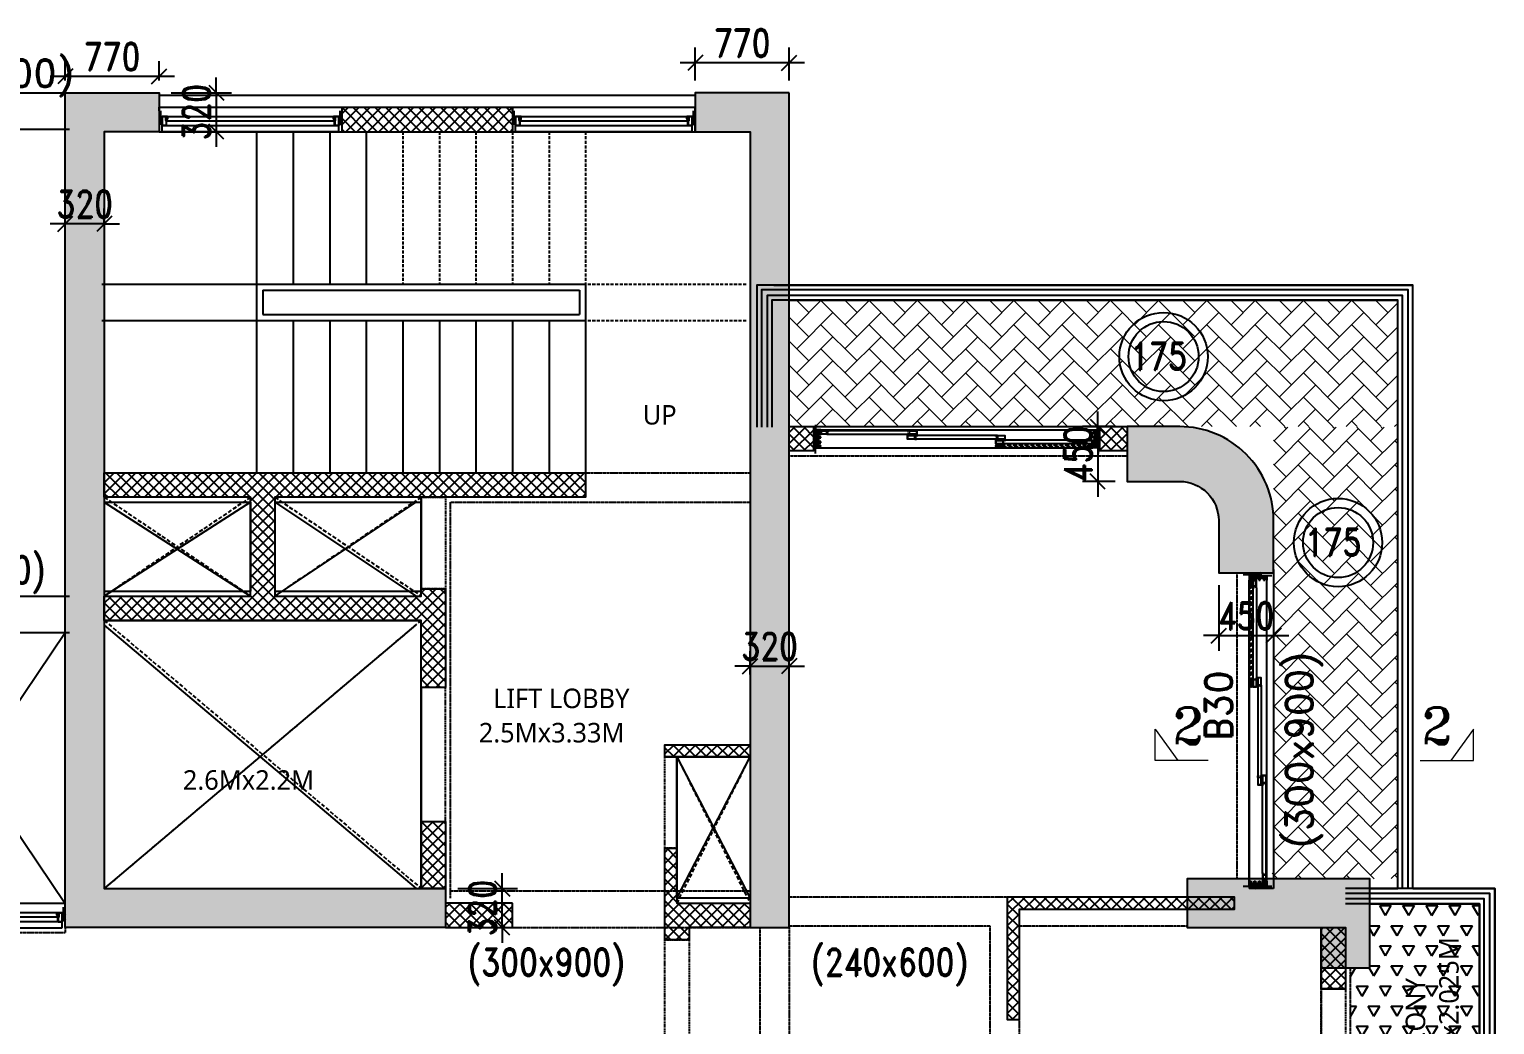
# Model space of a CAD drawing. Header units: millimetres. Extents: x 2061841 to 105821645, y -77612 to 48520811.
# Drawn here: x 105538296 to 105550321, y 48432969 to 48441136 of the extents above; entities that cross this region are included whole.
import ezdxf

# ---------------------------------------------------------------- set-up
doc = ezdxf.new("R2010")
doc.units = ezdxf.units.MM
doc.header["$LTSCALE"] = 10
doc.header["$MEASUREMENT"] = 0
for name, pattern in [('$0$HIDDEN', [0.375, 0.25, -0.125]), ('HIDDEN', [0.375, 0.25, -0.125]), ('HIDDEN2', [4.7625, 3.175, -1.5875])]:
    doc.linetypes.add(name, pattern=pattern)
for name, color, linetype in [('A-ANNO-LABL', 140, 'Continuous'), ('A-ELEV-HIDN', 54, 'HIDDEN2'), ('A-FLOR-HRAL', 200, 'Continuous'), ('A-FLOR-STRS', 211, 'Continuous'), ('A-GLAZ-FRAM', 74, 'Continuous'), ('A-WALL', 3, 'Continuous'), ('A-WALL-CILL', 140, 'Continuous'), ('A-WALL-FNSH', 8, 'Continuous'), ('A-WALL-PATT', 54, 'Continuous'), ('AS-COLS', 2, 'Continuous'), ('S-BEAM', 4, 'Continuous'), ('S-BEAMNO.', 4, 'Continuous'), ('S-CUTOUT', 6, 'Continuous'), ('S-OPENING', 6, 'Continuous'), ('S-slab thk.', 2, 'Continuous'), ('S-Sunk', 8, 'Continuous')]:
    doc.layers.add(name, color=color, linetype=linetype)
for name, color, linetype, lineweight in [('S-Hatch Balcony', 8, 'Continuous', 5), ('S-STRCOL HATCH', 33, 'Continuous', 9), ('SEC-LINE', 1, 'Continuous', 15)]:
    doc.layers.add(name, color=color, linetype=linetype, lineweight=lineweight)
doc.styles.add('200', font='romand.shx', dxfattribs={"width": 0.8, "height": 225})
doc.styles.add('Lucida SU', font='l_10646.ttf')
doc.styles.add('RD', font='romand.shx', dxfattribs={"width": 0.9, "height": 225})
doc.styles.add('RT', font='romant.shx', dxfattribs={"height": 250})
doc.dimstyles.new('GR1', dxfattribs={"dimtxt": 225, "dimasz": 125, "dimexe": 125, "dimexo": 100, "dimgap": 50, "dimtad": 1, "dimdec": 0, "dimzin": 3, "dimdsep": 46, "dimtxsty": '200', "dimblk1": 'OBLIQUE', "dimblk2": 'OBLIQUE', "dimsah": 1, "dimcen": 0.0625, "dimdle": 125, "dimclrd": 3, "dimclre": 3, "dimclrt": 2, "dimadec": 0, "dimazin": 0, "dimtfac": 1, "dimtdec": 0, "dimtix": 1, "dimtmove": 0, "dimatfit": 3, "dimfxl": 1, "dimtolj": 1, "dimtzin": 0, "dimarcsym": 0})
pattern_1 = [(135, (101702366.684, 48122568.903), (-44.9012806, -44.9012806), []), (225, (101702366.684, 48122568.903), (44.9012806, -44.9012806), [])]

# ---------------------------------------------------------------- blocks, each defined once
blk = doc.blocks.new('Alframe Door 3T+W')
for p, q in [((35, 146), (0, 146)), ((0, 146), (0, 0)), ((1, 2), (1, 144)), ((1, 144), (16, 144)), ((16, 144), (16, 2)), ((18, 129), (18, 144)), ((18, 144), (35, 144)), ((34, 129), (18, 129)), ((35, 144), (35, 146)), ((0, 0), (35, 0)), ((16, 2), (1, 2)), ((18, 90), (18, 119)), ((18, 119), (34, 119)), ((34, 90), (18, 90)), ((18, 51), (18, 80)), ((18, 80), (34, 80)), ((34, 51), (18, 51)), ((18, 17), (18, 41)), ((18, 41), (34, 41)), ((35, 17), (18, 17)), ((18, 2), (18, 11)), ((18, 11), (35, 11)), ((35, 2), (18, 2)), ((35, 0), (35, 2))]:
    blk.add_line(p, q)
for centre, start, end in [((23, 124), 336, 24), ((23, 85), 336, 24), ((23, 46), 336, 24), ((23, 14), 346.3245, 13.6755)]:
    blk.add_arc(centre, 12.3, start, end)
blk = doc.blocks.new('Alframe Win shutter wmesh')
for points in [[(7, -46), (7, 0), (4, 0), (4, -1), (6, -1), (6, -13), (-6, -13), (-6, -1), (-4, -1), (-4, 0), (-8, 0), (-8, -50), (-1, -50), (-1, -48), (-2, -48), (-2, -49), (-6, -49), (-6, -46)], [(6, -14), (-6, -14), (-6, -45), (6, -45)]]:
    blk.add_lwpolyline(points, close=True)
blk = doc.blocks.new('Al frame Door shutter 1')
blk.add_lwpolyline([(8, -60), (15, -60), (15, 15), (8, 15), (8, 13), (13, 13), (13, 0), (-14, 0), (-14, 13), (-8, 13), (-8, 15), (-15, 15), (-15, -60), (-8, -60), (-8, -58), (-14, -58), (-14, -45), (13, -45), (13, -58), (8, -58), (8, -60)])
blk.add_lwpolyline([(-14, -44), (13, -44), (13, -2), (-14, -2)], close=True)
blk = doc.blocks.new('Al frame Door shutter 2')
for p, q in [((-8, 75), (-15, 75)), ((-14, 60), (-14, 73)), ((-14, 73), (-8, 73)), ((14, 60), (-14, 60)), ((14, 58), (-14, 58)), ((-14, 58), (-14, 2)), ((-14, 2), (14, 2)), ((-8, 73), (-8, 75)), ((15, 75), (8, 75)), ((8, 75), (8, 73)), ((8, 73), (14, 73)), ((14, 73), (14, 60)), ((14, 2), (14, 58)), ((15, 34), (15, 75)), ((15, 34), (19, 34)), ((19, 33), (15, 33)), ((21, 37), (19, 34)), ((22, 36), (19, 33)), ((22, 36), (21, 37))]:
    blk.add_line(p, q)
blk.add_lwpolyline([(-15, 75), (-15, 0), (15, 0), (15, 33)])
blk = doc.blocks.new('*U681')
for p, q in [((50, 179), (2300, 179)), ((124, 173), (772, 173)), ((124, 143), (772, 143)), ((1496, 133), (847, 133)), ((50, 33), (2291, 33)), ((1496, 103), (847, 103)), ((2226, 94), (1571, 94)), ((2226, 64), (1571, 64))]:
    blk.add_line(p, q)
at = {"linetype": 'HIDDEN2'}
for p, q in [((1542, 55), (2255, 55)), ((2251, 40), (1546, 40))]:
    blk.add_line(p, q, dxfattribs=at)
at = {"color": 251}
for points in [[(25, 81), (0, 81), (25, 131), (0, 131), (25, 81), (25, 131)], [(2325, 81), (2350, 81), (2325, 131), (2350, 131), (2325, 81), (2325, 131)]]:
    blk.add_lwpolyline(points, dxfattribs=at)
at = {"layer": 'A-WALL-FNSH'}
for p, q in [((20, 131), (20, 220)), ((2330, 131), (2330, 220)), ((15, 81), (15, -15)), ((2335, 81), (2335, -15))]:
    blk.add_line(p, q, dxfattribs=at)
blk.add_blockref('Alframe Door 3T+W', (25, 33))
at = {"xscale": -1}
for name, p, rotation in [('Al frame Door shutter 1', (64, 158), 90), ('Al frame Door shutter 2', (847, 158), 90), ('Al frame Door shutter 2', (772, 118), 270), ('Al frame Door shutter 2', (1571, 118), 90), ('Al frame Door shutter 2', (1496, 79), 270), ('Al frame Door shutter 1', (2286, 79), 270), ('Alframe Win shutter wmesh', (2301, 47), 270)]:
    blk.add_blockref(name, p, dxfattribs=dict(at, rotation=rotation))
blk.add_blockref('Alframe Door 3T+W', (2325, 33), dxfattribs=at)
at = {"rotation": 90.00000000000001}
blk.add_blockref('Alframe Win shutter wmesh', (1496, 47), dxfattribs=at)
blk = doc.blocks.new('Win clip')
for points in [[(14, 1), (14, 9), (18, 9), (18, 8), (19, 8), (19, 9), (20, 9), (20, 10), (0, 10), (0, 0), (3, 0), (3, -1), (2, -1), (2, -2), (5, -2), (5, 0), (17, 0), (17, -1), (15, -1), (15, -2), (18, -2), (18, 1)], [(1, 9), (13, 9), (13, 1), (1, 1)]]:
    blk.add_lwpolyline(points, close=True)
at = {"layer": 'Defpoints'}
blk.add_line((28, 3), (22, 3), dxfattribs=at)
blk = doc.blocks.new('*U686')
at = {"color": 251}
for p, q in [((0, 88), (25, 88)), ((25, 88), (0, 38)), ((0, 88), (25, 38)), ((25, 38), (0, 38)), ((1500, 88), (1475, 88)), ((1475, 88), (1500, 38)), ((1500, 88), (1475, 38)), ((1475, 38), (1500, 38))]:
    blk.add_line(p, q, dxfattribs=at)
for p, q in [((60, 25), (1440, 25)), ((70, 100), (1440, 100)), ((70, 65), (1440, 65))]:
    blk.add_line(p, q)
for points in [[(62, 70), (62, 67), (55, 67), (55, 85), (59, 85), (59, 84), (60, 84), (60, 88), (59, 88), (59, 87), (55, 87), (55, 99), (59, 99), (59, 97), (60, 97), (60, 100), (25, 100), (25, 25), (60, 25), (60, 65), (70, 65), (70, 70)], [(69, 69), (68, 69), (68, 70), (70, 70), (68, 70), (68, 69), (69, 69), (69, 67), (63, 67), (63, 69)], [(1437, 70), (1437, 67), (1445, 67), (1445, 85), (1441, 85), (1441, 84), (1440, 84), (1440, 88), (1441, 88), (1441, 87), (1445, 87), (1445, 99), (1441, 99), (1441, 97), (1440, 97), (1440, 100), (1475, 100), (1475, 25), (1440, 25), (1440, 65), (1430, 65), (1430, 70)], [(1431, 69), (1432, 69), (1432, 70), (1430, 70), (1432, 70), (1432, 69), (1431, 69), (1431, 67), (1436, 67), (1436, 69)]]:
    blk.add_lwpolyline(points)
for points in [[(59, 26), (26, 26), (26, 99), (54, 99), (54, 65), (59, 65)], [(65, 80), (65, 79), (63, 79), (65, 79), (65, 80), (62, 80)], [(1435, 80), (1435, 79), (1436, 79), (1435, 79), (1435, 80), (1437, 80)], [(1441, 26), (1474, 26), (1474, 99), (1446, 99), (1446, 65), (1441, 65)]]:
    blk.add_lwpolyline(points, close=True)
at = {"layer": 'A-WALL-CILL'}
blk.add_line((1475, -25), (25, -25), dxfattribs=at)
blk.add_lwpolyline([(0, 145), (0, 175), (1500, 175), (1500, 145)], dxfattribs=at)
at = {"layer": 'A-WALL-FNSH'}
for p, q in [((15, 88), (15, 145)), ((1485, 88), (1485, 145)), ((25, -25), (25, 35)), ((1475, -25), (1475, 35))]:
    blk.add_line(p, q, dxfattribs=at)
at = {"rotation": 270}
blk.add_blockref('Win clip', (60, 100), dxfattribs=at)
at = {"xscale": -1, "rotation": 90}
blk.add_blockref('Win clip', (1440, 100), dxfattribs=at)
blk = doc.blocks.new('*U687')
at = {"color": 251}
for p, q in [((0, 88), (25, 88)), ((25, 88), (0, 38)), ((0, 88), (25, 38)), ((25, 38), (0, 38)), ((1500, 88), (1475, 88)), ((1475, 88), (1500, 38)), ((1500, 88), (1475, 38)), ((1475, 38), (1500, 38))]:
    blk.add_line(p, q, dxfattribs=at)
for p, q in [((60, 25), (1440, 25)), ((70, 100), (1440, 100)), ((70, 65), (1440, 65))]:
    blk.add_line(p, q)
for points in [[(62, 70), (62, 67), (55, 67), (55, 85), (59, 85), (59, 84), (60, 84), (60, 88), (59, 88), (59, 87), (55, 87), (55, 99), (59, 99), (59, 97), (60, 97), (60, 100), (25, 100), (25, 25), (60, 25), (60, 65), (70, 65), (70, 70)], [(69, 69), (68, 69), (68, 70), (70, 70), (68, 70), (68, 69), (69, 69), (69, 67), (63, 67), (63, 69)], [(1437, 70), (1437, 67), (1445, 67), (1445, 85), (1441, 85), (1441, 84), (1440, 84), (1440, 88), (1441, 88), (1441, 87), (1445, 87), (1445, 99), (1441, 99), (1441, 97), (1440, 97), (1440, 100), (1475, 100), (1475, 25), (1440, 25), (1440, 65), (1430, 65), (1430, 70)], [(1431, 69), (1432, 69), (1432, 70), (1430, 70), (1432, 70), (1432, 69), (1431, 69), (1431, 67), (1436, 67), (1436, 69)]]:
    blk.add_lwpolyline(points)
for points in [[(59, 26), (26, 26), (26, 99), (54, 99), (54, 65), (59, 65)], [(65, 80), (65, 79), (63, 79), (65, 79), (65, 80), (62, 80)], [(1435, 80), (1435, 79), (1436, 79), (1435, 79), (1435, 80), (1437, 80)], [(1441, 26), (1474, 26), (1474, 99), (1446, 99), (1446, 65), (1441, 65)]]:
    blk.add_lwpolyline(points, close=True)
at = {"layer": 'A-WALL-CILL'}
blk.add_line((1475, -25), (25, -25), dxfattribs=at)
blk.add_lwpolyline([(0, 145), (0, 175), (1500, 175), (1500, 145)], dxfattribs=at)
at = {"layer": 'A-WALL-FNSH'}
for p, q in [((15, 88), (15, 145)), ((1485, 88), (1485, 145)), ((25, -25), (25, 35)), ((1475, -25), (1475, 35))]:
    blk.add_line(p, q, dxfattribs=at)
at = {"rotation": 270}
blk.add_blockref('Win clip', (60, 100), dxfattribs=at)
at = {"xscale": -1, "rotation": 90}
blk.add_blockref('Win clip', (1440, 100), dxfattribs=at)
blk = doc.blocks.new('*U688')
for p, q in [((50, 179), (2539, 179)), ((124, 173), (851, 173)), ((124, 143), (851, 143)), ((1654, 133), (926, 133)), ((50, 33), (2530, 33)), ((1654, 103), (926, 103)), ((2466, 94), (1729, 94)), ((2466, 64), (1729, 64))]:
    blk.add_line(p, q)
at = {"linetype": 'HIDDEN2'}
for p, q in [((1700, 55), (2495, 55)), ((2491, 40), (1704, 40))]:
    blk.add_line(p, q, dxfattribs=at)
at = {"color": 251}
for points in [[(25, 81), (0, 81), (25, 131), (0, 131), (25, 81), (25, 131)], [(2564, 81), (2589, 81), (2564, 131), (2589, 131), (2564, 81), (2564, 131)]]:
    blk.add_lwpolyline(points, dxfattribs=at)
at = {"layer": 'A-WALL-FNSH'}
for p, q in [((20, 131), (20, 220)), ((2569, 131), (2569, 220)), ((15, 81), (15, -15)), ((2574, 81), (2574, -15))]:
    blk.add_line(p, q, dxfattribs=at)
blk.add_blockref('Alframe Door 3T+W', (25, 33))
at = {"xscale": -1}
for name, p, rotation in [('Al frame Door shutter 1', (64, 158), 90), ('Al frame Door shutter 2', (926, 158), 90), ('Al frame Door shutter 2', (851, 118), 270), ('Al frame Door shutter 2', (1729, 118), 90), ('Al frame Door shutter 2', (1654, 79), 270), ('Al frame Door shutter 1', (2526, 79), 270), ('Alframe Win shutter wmesh', (2541, 47), 270)]:
    blk.add_blockref(name, p, dxfattribs=dict(at, rotation=rotation))
blk.add_blockref('Alframe Door 3T+W', (2564, 33), dxfattribs=at)
at = {"rotation": 90.00000000000001}
blk.add_blockref('Alframe Win shutter wmesh', (1654, 47), dxfattribs=at)
blk = doc.blocks.new('*U692')
at = {"color": 251}
for p, q in [((0, 88), (25, 88)), ((25, 88), (0, 38)), ((0, 88), (25, 38)), ((25, 38), (0, 38)), ((1500, 88), (1475, 88)), ((1475, 88), (1500, 38)), ((1500, 88), (1475, 38)), ((1475, 38), (1500, 38))]:
    blk.add_line(p, q, dxfattribs=at)
for p, q in [((60, 25), (1440, 25)), ((70, 100), (1440, 100)), ((70, 65), (1440, 65))]:
    blk.add_line(p, q)
for points in [[(62, 70), (62, 67), (55, 67), (55, 85), (59, 85), (59, 84), (60, 84), (60, 88), (59, 88), (59, 87), (55, 87), (55, 99), (59, 99), (59, 97), (60, 97), (60, 100), (25, 100), (25, 25), (60, 25), (60, 65), (70, 65), (70, 70)], [(69, 69), (68, 69), (68, 70), (70, 70), (68, 70), (68, 69), (69, 69), (69, 67), (63, 67), (63, 69)], [(1438, 70), (1438, 67), (1445, 67), (1445, 85), (1441, 85), (1441, 84), (1440, 84), (1440, 88), (1441, 88), (1441, 87), (1445, 87), (1445, 99), (1441, 99), (1441, 97), (1440, 97), (1440, 100), (1475, 100), (1475, 25), (1440, 25), (1440, 65), (1430, 65), (1430, 70)], [(1431, 69), (1432, 69), (1432, 70), (1430, 70), (1432, 70), (1432, 69), (1431, 69), (1431, 67), (1437, 67), (1437, 69)]]:
    blk.add_lwpolyline(points)
for points in [[(59, 26), (26, 26), (26, 99), (54, 99), (54, 65), (59, 65)], [(65, 80), (65, 79), (63, 79), (65, 79), (65, 80), (62, 80)], [(1435, 80), (1435, 79), (1437, 79), (1435, 79), (1435, 80), (1438, 80)], [(1441, 26), (1474, 26), (1474, 99), (1446, 99), (1446, 65), (1441, 65)]]:
    blk.add_lwpolyline(points, close=True)
at = {"layer": 'A-WALL-CILL'}
blk.add_line((1475, -25), (25, -25), dxfattribs=at)
blk.add_lwpolyline([(0, 145), (0, 175), (1500, 175), (1500, 145)], dxfattribs=at)
at = {"layer": 'A-WALL-FNSH'}
for p, q in [((15, 88), (15, 145)), ((1485, 88), (1485, 145)), ((25, -25), (25, 35)), ((1475, -25), (1475, 35))]:
    blk.add_line(p, q, dxfattribs=at)
at = {"rotation": 270}
blk.add_blockref('Win clip', (60, 100), dxfattribs=at)
at = {"xscale": -1, "rotation": 90}
blk.add_blockref('Win clip', (1440, 100), dxfattribs=at)
blk = doc.blocks.new('_Oblique')
at = {"color": 0, "linetype": 'ByBlock', "lineweight": -2}
blk.add_line((-0.5, -0.5), (0.5, 0.5), dxfattribs=at)
blk = doc.blocks.new('*D844')
at = {"layer": 'AS-COLS', "color": 3, "lineweight": -2, "transparency": 16777216}
for p, q in [((102779176, 48532101), (102779176, 48532226)), ((102778811, 48532101), (102779301, 48532101)), ((102779176, 48531781), (102779176, 48532101)), ((102778811, 48531781), (102779301, 48531781)), ((102779176, 48531781), (102779176, 48531656))]:
    blk.add_line(p, q, dxfattribs=at)
at = {"layer": 'Defpoints', "color": 0, "transparency": 16777216}
for p in [(102778711, 48532101), (102779176, 48532101), (102778711, 48531781)]:
    blk.add_point(p, dxfattribs=at)
at = {"layer": 'AS-COLS', "color": 3, "lineweight": -2, "transparency": 16777216, "xscale": 125, "yscale": 125, "zscale": 125}
for p, rotation in [((102779176, 48532101), 270), ((102779176, 48531781), 90)]:
    blk.add_blockref('_Oblique', p, dxfattribs=dict(at, rotation=rotation))
at = {"layer": 'AS-COLS', "color": 2, "transparency": 16777216, "insert": (102779014, 48531941), "char_height": 225, "attachment_point": 5, "rotation": 90, "style": '200'}
blk.add_mtext('\\A1;320', dxfattribs=at)
blk = doc.blocks.new('*D870')
at = {"layer": 'AS-COLS', "color": 3, "lineweight": -2, "transparency": 16777216}
for p, q in [((102776830, 48538631), (102776830, 48538756)), ((102776461, 48538631), (102776955, 48538631)), ((102776830, 48538631), (102776830, 48538311)), ((102776461, 48538311), (102776955, 48538311)), ((102776830, 48538311), (102776830, 48538186))]:
    blk.add_line(p, q, dxfattribs=at)
at = {"layer": 'Defpoints', "color": 0, "transparency": 16777216}
for p in [(102776361, 48538631), (102776361, 48538311), (102776830, 48538311)]:
    blk.add_point(p, dxfattribs=at)
at = {"layer": 'AS-COLS', "color": 3, "lineweight": -2, "transparency": 16777216, "xscale": 125, "yscale": 125, "zscale": 125}
for p, rotation in [((102776830, 48538631), 270), ((102776830, 48538311), 90)]:
    blk.add_blockref('_Oblique', p, dxfattribs=dict(at, rotation=rotation))
at = {"layer": 'AS-COLS', "color": 2, "transparency": 16777216, "insert": (102776668, 48538471), "char_height": 225, "attachment_point": 5, "rotation": 90, "style": '200'}
blk.add_mtext('\\A1;320', dxfattribs=at)
blk = doc.blocks.new('*D871')
at = {"layer": 'AS-COLS', "color": 3, "lineweight": -2, "transparency": 16777216}
for p, q in [((102775591, 48538731), (102775591, 48538890)), ((102776361, 48538731), (102776361, 48538890)), ((102776486, 48538765), (102775466, 48538765))]:
    blk.add_line(p, q, dxfattribs=at)
at = {"layer": 'Defpoints', "color": 0, "transparency": 16777216}
for p in [(102775591, 48538765), (102775591, 48538631), (102776361, 48538631)]:
    blk.add_point(p, dxfattribs=at)
at = {"layer": 'AS-COLS', "color": 3, "lineweight": -2, "transparency": 16777216, "xscale": 125, "yscale": 125, "zscale": 125, "rotation": 180}
blk.add_blockref('_Oblique', (102775591, 48538765), dxfattribs=at)
at = {"layer": 'AS-COLS', "color": 3, "lineweight": -2, "transparency": 16777216, "xscale": 125, "yscale": 125, "zscale": 125}
blk.add_blockref('_Oblique', (102776361, 48538765), dxfattribs=at)
at = {"layer": 'AS-COLS', "color": 2, "transparency": 16777216, "insert": (102775976, 48538927), "char_height": 225, "attachment_point": 5, "style": '200'}
blk.add_mtext('\\A1;770', dxfattribs=at)
blk = doc.blocks.new('*D872')
at = {"layer": 'AS-COLS', "color": 3, "lineweight": -2, "transparency": 16777216}
for p, q in [((102775591, 48537550), (102775591, 48537680)), ((102775911, 48537550), (102775911, 48537680)), ((102775591, 48537555), (102775466, 48537555)), ((102775911, 48537555), (102775591, 48537555)), ((102775911, 48537555), (102776036, 48537555))]:
    blk.add_line(p, q, dxfattribs=at)
at = {"layer": 'Defpoints', "color": 0, "transparency": 16777216}
for p in [(102775591, 48537555), (102775591, 48537450), (102775911, 48537450)]:
    blk.add_point(p, dxfattribs=at)
at = {"layer": 'AS-COLS', "color": 3, "lineweight": -2, "transparency": 16777216, "xscale": 125, "yscale": 125, "zscale": 125}
blk.add_blockref('_Oblique', (102775591, 48537555), dxfattribs=at)
at = {"layer": 'AS-COLS', "color": 3, "lineweight": -2, "transparency": 16777216, "xscale": 125, "yscale": 125, "zscale": 125, "rotation": 180}
blk.add_blockref('_Oblique', (102775911, 48537555), dxfattribs=at)
at = {"layer": 'AS-COLS', "color": 2, "transparency": 16777216, "insert": (102775751, 48537717), "char_height": 225, "attachment_point": 5, "style": '200'}
blk.add_mtext('\\A1;320', dxfattribs=at)
blk = doc.blocks.new('*D873')
at = {"layer": 'AS-COLS', "color": 3, "lineweight": -2, "transparency": 16777216}
for p, q in [((102780761, 48538731), (102780761, 48539001)), ((102781531, 48538731), (102781531, 48539001)), ((102781656, 48538876), (102780636, 48538876))]:
    blk.add_line(p, q, dxfattribs=at)
at = {"layer": 'Defpoints', "color": 0, "transparency": 16777216}
for p in [(102780761, 48538876), (102780761, 48538631), (102781531, 48538631)]:
    blk.add_point(p, dxfattribs=at)
at = {"layer": 'AS-COLS', "color": 3, "lineweight": -2, "transparency": 16777216, "xscale": 125, "yscale": 125, "zscale": 125, "rotation": 180}
blk.add_blockref('_Oblique', (102780761, 48538876), dxfattribs=at)
at = {"layer": 'AS-COLS', "color": 3, "lineweight": -2, "transparency": 16777216, "xscale": 125, "yscale": 125, "zscale": 125}
blk.add_blockref('_Oblique', (102781531, 48538876), dxfattribs=at)
at = {"layer": 'AS-COLS', "color": 2, "transparency": 16777216, "insert": (102781146, 48539039), "char_height": 225, "attachment_point": 5, "style": '200'}
blk.add_mtext('\\A1;770', dxfattribs=at)
blk = doc.blocks.new('A$C21A8152F')
at = {"layer": 'SEC-LINE'}
for p, q in [((513, 311), (292, 3)), ((513, 3), (513, 311)), ((-7, 3), (513, 3))]:
    blk.add_line(p, q, dxfattribs=at)
blk = doc.blocks.new('*D903')
at = {"layer": 'AS-COLS', "color": 3, "lineweight": -2, "transparency": 16777216}
for p, q in [((102784063, 48535891), (102784063, 48536016)), ((102784206, 48535891), (102783938, 48535891)), ((102784063, 48535891), (102784063, 48535441)), ((102784206, 48535441), (102783938, 48535441)), ((102784063, 48535441), (102784063, 48535316))]:
    blk.add_line(p, q, dxfattribs=at)
at = {"layer": 'Defpoints', "color": 0, "transparency": 16777216}
for p in [(102784306, 48535891, 0), (102784063, 48535441), (102784306, 48535441, 0)]:
    blk.add_point(p, dxfattribs=at)
at = {"layer": 'AS-COLS', "color": 3, "lineweight": -2, "transparency": 16777216, "xscale": 125, "yscale": 125, "zscale": 125}
for p, rotation in [((102784063, 48535891), 270), ((102784063, 48535441), 90)]:
    blk.add_blockref('_Oblique', p, dxfattribs=dict(at, rotation=rotation))
at = {"layer": 'AS-COLS', "color": 2, "transparency": 16777216, "insert": (102783901, 48535666), "char_height": 225, "attachment_point": 5, "rotation": 90, "style": '200'}
blk.add_mtext('\\A1;450', dxfattribs=at)
blk = doc.blocks.new('*D904')
at = {"layer": 'AS-COLS', "color": 3, "lineweight": -2, "transparency": 16777216}
for p, q in [((102785056, 48534591), (102785056, 48534051)), ((102785506, 48534591), (102785506, 48534051)), ((102785056, 48534176), (102784931, 48534176)), ((102785056, 48534176), (102785506, 48534176)), ((102785506, 48534176), (102785631, 48534176))]:
    blk.add_line(p, q, dxfattribs=at)
at = {"layer": 'Defpoints', "color": 0, "transparency": 16777216}
for p in [(102785056, 48534691, 0), (102785506, 48534691, 0), (102785506, 48534176)]:
    blk.add_point(p, dxfattribs=at)
at = {"layer": 'AS-COLS', "color": 3, "lineweight": -2, "transparency": 16777216, "xscale": 125, "yscale": 125, "zscale": 125}
blk.add_blockref('_Oblique', (102785056, 48534176), dxfattribs=at)
at = {"layer": 'AS-COLS', "color": 3, "lineweight": -2, "transparency": 16777216, "xscale": 125, "yscale": 125, "zscale": 125, "rotation": 180}
blk.add_blockref('_Oblique', (102785506, 48534176), dxfattribs=at)
at = {"layer": 'AS-COLS', "color": 2, "transparency": 16777216, "insert": (102785281, 48534338), "char_height": 225, "attachment_point": 5, "style": '200'}
blk.add_mtext('\\A1;450', dxfattribs=at)
blk = doc.blocks.new('*D905')
at = {"layer": 'AS-COLS', "color": 3, "lineweight": -2, "transparency": 16777216}
for p, q in [((102781211, 48533857), (102781211, 48534050)), ((102781531, 48533857), (102781531, 48534050)), ((102781211, 48533925), (102781086, 48533925)), ((102781211, 48533925), (102781531, 48533925)), ((102781531, 48533925), (102781656, 48533925))]:
    blk.add_line(p, q, dxfattribs=at)
at = {"layer": 'Defpoints', "color": 0, "transparency": 16777216}
for p in [(102781531, 48533925), (102781211, 48533757), (102781531, 48533757)]:
    blk.add_point(p, dxfattribs=at)
at = {"layer": 'AS-COLS', "color": 3, "lineweight": -2, "transparency": 16777216, "xscale": 125, "yscale": 125, "zscale": 125}
blk.add_blockref('_Oblique', (102781211, 48533925), dxfattribs=at)
at = {"layer": 'AS-COLS', "color": 3, "lineweight": -2, "transparency": 16777216, "xscale": 125, "yscale": 125, "zscale": 125, "rotation": 180}
blk.add_blockref('_Oblique', (102781531, 48533925), dxfattribs=at)
at = {"layer": 'AS-COLS', "color": 2, "transparency": 16777216, "insert": (102781371, 48534088), "char_height": 225, "attachment_point": 5, "style": '200'}
blk.add_mtext('\\A1;320', dxfattribs=at)
blk = doc.blocks.new('TOWER-A TYPICAL FLOOR FRAMING PLAN N')
at = {"layer": 'A-WALL-PATT'}
h = blk.add_hatch(dxfattribs=at)
h.set_pattern_fill('ANSI37', color=8, scale=20, angle=90)
h.set_pattern_definition(pattern_1)
h.paths.add_polyline_path([(102779260.6, 48538373.6), (102779260.6, 48538423.6), (102779260.6, 48538423.6), (102779260.6, 48538423.6), (102779260.6, 48538511.2), (102777860.6, 48538511.2), (102777860.6, 48538481.1), (102777860.6, 48538311.2), (102779260.6, 48538311.2), (102779260.6, 48538373.6), (102779260.6, 48538373.6), (102779260.6, 48538373.6)])
h = blk.add_hatch(dxfattribs=at)
h.set_pattern_fill('ANSI37', color=8, scale=20, angle=90)
h.set_pattern_definition(pattern_1)
h.paths.add_polyline_path([(102781730.6, 48535891.3), (102781730.6, 48535691.3), (102781530.6, 48535691.3), (102781530.6, 48535891.3), (102781730.6, 48535891.3)])
h = blk.add_hatch(dxfattribs=at)
h.set_pattern_fill('ANSI37', color=8, scale=20, angle=90)
h.set_pattern_definition(pattern_1)
h.paths.add_polyline_path([(102784305.6, 48535891.3), (102784305.6, 48535691.3), (102784080.6, 48535691.3), (102784080.6, 48535891.3), (102784305.6, 48535891.3)])
h = blk.add_hatch(dxfattribs=at)
h.set_pattern_fill('ANSI37', color=8, scale=20, angle=90)
h.set_pattern_definition(pattern_1)
h.paths.add_polyline_path([(102775910.6, 48535311.2), (102775910.6, 48535511.2), (102779860.6, 48535511.2), (102779860.6, 48535311.2), (102777310.6, 48535311.2), (102777310.6, 48534501.3), (102778510.6, 48534501.3), (102778510.6, 48534561.2), (102778710.6, 48534561.2), (102778710.6, 48534501.3), (102778710.6, 48534301.3), (102778710.6, 48533751.3), (102778510.6, 48533751.3), (102778510.6, 48534301.3), (102775910.6, 48534301.3), (102775910.6, 48534501.3), (102777110.6, 48534501.3), (102777110.6, 48535311.2)])
h = blk.add_hatch(dxfattribs=at)
h.set_pattern_fill('ANSI37', color=8, scale=20, angle=90)
h.set_pattern_definition(pattern_1)
h.paths.add_polyline_path([(102780510.6, 48533181.3), (102780510.6, 48533281.3), (102781210.6, 48533281.3), (102781210.6, 48533181.3)])
h = blk.add_hatch(dxfattribs=at)
h.set_pattern_fill('ANSI37', color=8, scale=20, angle=90)
h.set_pattern_definition(pattern_1)
h.paths.add_polyline_path([(102778510.6, 48532651.3), (102778710.6, 48532651.3), (102778710.6, 48532101.9), (102778510.6, 48532101.9), (102778510.6, 48532651.3)])
h = blk.add_hatch(dxfattribs=at)
h.set_pattern_fill('ANSI37', color=8, scale=20, angle=90)
h.set_pattern_definition(pattern_1)
h.paths.add_polyline_path([(102780510.7, 48532431.3), (102780610.6, 48532431.3), (102780610.6, 48531981.3), (102781210.6, 48531981.3), (102781210.6, 48531781.3), (102780710.6, 48531781.3), (102780710.6, 48531681.3), (102780510.6, 48531681.3), (102780510.7, 48532431.3)])
h = blk.add_hatch(dxfattribs=at)
h.set_pattern_fill('ANSI37', color=8, scale=20, angle=90)
h.set_pattern_definition(pattern_1)
h.paths.add_polyline_path([(102779260.6, 48531781.9), (102778710.6, 48531781.9), (102778710.6, 48531981.9), (102779260.6, 48531981.9), (102779260.6, 48531981.9), (102779260.6, 48531781.9)])
h = blk.add_hatch(dxfattribs=at)
h.set_pattern_fill('ANSI37', color=8, scale=20, angle=90)
h.set_pattern_definition(pattern_1)
h.paths.add_polyline_path([(102783420.6, 48531027.7), (102783420.6, 48531931.3), (102785185.6, 48531931.3), (102785185.6, 48532031.3), (102783320.6, 48532031.3), (102783320.6, 48531027.7), (102783420.6, 48531027.7)])
h = blk.add_hatch(dxfattribs=at)
h.set_pattern_fill('ANSI37', color=8, scale=20, angle=90)
h.set_pattern_definition(pattern_1)
h.paths.add_polyline_path([(102785895.6, 48531781.3), (102786095.6, 48531781.3), (102786095.6, 48531277.6), (102785895.6, 48531277.6), (102785895.6, 48531781.3)])
at = {"layer": 'S-Hatch Balcony'}
h = blk.add_hatch(dxfattribs=at)
h.set_pattern_fill('AR-HBONE', color=256, scale=35, style=0)
h.set_pattern_definition([(45, (102218363.09, 48832118.72), (0, 197.9899), [420, -140]), (135, (102218462.09, 48832217.71), (0, 197.9899), [420, -140])])
h.paths.add_polyline_path([(102781530.6, 48535891.3), (102786524.6, 48535891.3), (102786524.6, 48536927.7), (102781530.6, 48536927.7), (102781530.6, 48535891.3)])
h = blk.add_hatch(dxfattribs=at)
h.set_pattern_fill('AR-HBONE', color=256, scale=35, style=0)
h.set_pattern_definition([(45, (102217528.43, 48829384.8), (2e-14, 197.9899), [420, -140]), (135, (102217627.43, 48829483.8), (2e-14, 197.9899), [420, -140])])
edge = h.paths.add_edge_path()
edge.add_line((102785505.7, 48535887.7), (102786609.7, 48535887.7))
edge.add_line((102786524.6, 48535887.7), (102786524.6, 48532182.7))
edge.add_line((102786524.6, 48532182.7), (102786409.7, 48532182.7))
edge.add_line((102786409.7, 48532182.7), (102786409.7, 48532181.3))
edge.add_line((102786409.7, 48532181.3), (102785484.6, 48532181.3))
edge.add_line((102785484.6, 48532225.8), (102785484.6, 48532226.5))
edge.add_line((102785484.6, 48532226.5), (102785505.6, 48532226.5))
edge.add_line((102785505.6, 48532226.5), (102785505.7, 48535887.7))
at = {"layer": 'S-STRCOL HATCH'}
h = blk.add_hatch(color=256, dxfattribs=at)
h.dxf.hatch_style = 1
h.paths.add_polyline_path([(102778710.6, 48532101.3), (102778710.6, 48531782), (102775590.6, 48531782), (102775590.6, 48538631.9), (102776360.6, 48538631.9), (102776360.6, 48538311.9), (102775910.6, 48538311.9), (102775910.6, 48532101.3)])
h = blk.add_hatch(color=256, dxfattribs=at)
h.dxf.hatch_style = 1
h.paths.add_polyline_path([(102781530.6, 48538631.9), (102780760.6, 48538631.9), (102780760.6, 48538311.9), (102781210.6, 48538311.9), (102781210.6, 48531782), (102781530.6, 48531782)])
h = blk.add_hatch(color=256, dxfattribs=at)
h.dxf.hatch_style = 1
edge = h.paths.add_edge_path()
edge.add_line((102785055.6, 48535122), (102785055.6, 48534692))
edge.add_line((102785055.6, 48534692), (102785505.6, 48534692))
edge.add_line((102785505.6, 48534692), (102785505.6, 48535122))
edge.add_arc((102784735.6, 48535122), 770, 0, 90)
edge.add_line((102784735.6, 48535892), (102784305.6, 48535892))
edge.add_line((102784305.6, 48535892), (102784305.6, 48535441.3))
edge.add_line((102784305.6, 48535441.3), (102784735.6, 48535441.3))
edge.add_arc((102784735.6, 48535121.3), 320, 0.12781, 89.9999, ccw=False)
h = blk.add_hatch(color=256, dxfattribs=at)
h.dxf.hatch_style = 1
h.paths.add_polyline_path([(102785895.6, 48531450.7), (102786295.6, 48531450.7), (102786295.6, 48532181.3), (102784796, 48532181.3), (102784796, 48531781.3), (102785895.6, 48531781.3), (102785895.6, 48531450.7)])
at = {"layer": 'S-Sunk'}
h = blk.add_hatch(dxfattribs=at)
h.set_pattern_fill('TRIANG', color=8, scale=20, style=0)
h.set_pattern_definition([(60, (100816.75, 0), (-95.24999982, 164.97783931), [95.25, -95.25]), (120, (100816.75, 0), (-190.49999982, 1e-07), [95.25, -95.25]), (0, (100769.12, 82.49), (95.25, 164.9778392), [95.25, -95.25])])
h.paths.add_polyline_path([(102786295.6, 48531976.3), (102787195.6, 48531976.3), (102787195.6, 48530077.6), (102787000.6, 48529977.6), (102786921.6, 48529981.3), (102786135.6, 48529977.6), (102786135.6, 48531450.7), (102786295.6, 48531450.7)])
at = {"layer": 'A-ELEV-HIDN'}
for p, q in [((102775910.6, 48535311.2, 0), (102777110.6, 48534501.3, 0)), ((102777110.6, 48535311.2, 0), (102775910.6, 48534501.3, 0)), ((102778510.6, 48535311.2, 0), (102777310.6, 48534501.3, 0)), ((102777310.6, 48535311.2, 0), (102778510.6, 48534501.3, 0)), ((102778510.6, 48534301.3, 0), (102775910.6, 48532101.9, 0)), ((102775910.6, 48534301.3, 0), (102778510.6, 48532101.9, 0)), ((102780610.6, 48533181.3), (102781210.6, 48531981.3)), ((102780610.6, 48531981.3), (102781210.6, 48533181.3))]:
    blk.add_line(p, q, dxfattribs=at)
at = {"layer": 'A-ELEV-HIDN', "ltscale": 0.3, "elevation": 0}
for points in [[(102778710.6, 48534561.2), (102778510.7, 48534561.2), (102778510.7, 48535311.2), (102778710.6, 48535311.2)], [(102778710.6, 48533751.3), (102778510.6, 48533751.3), (102778510.6, 48532651.3), (102778710.6, 48532651.3)]]:
    blk.add_lwpolyline(points, close=True, dxfattribs=at)
at = {"layer": 'A-ELEV-HIDN', "ltscale": 0.3}
for points in [[(102780510.6, 48533181.3), (102780610.6, 48533181.3), (102780610.6, 48532431.3), (102780510.6, 48532431.3)], [(102780510.6, 48531681.3), (102780710.6, 48531681.3), (102780710.6, 48530481.3), (102780510.6, 48530481.3)], [(102786095.6, 48530077.6), (102785895.6, 48530077.6), (102785895.6, 48531277.6), (102786095.6, 48531277.6)]]:
    blk.add_lwpolyline(points, close=True, dxfattribs=at)
at = {"layer": 'A-FLOR-HRAL', "color": 252, "elevation": 0}
for points in [[(102786649.6, 48532101.3), (102786649.6, 48537052.7), (102781264.5, 48537052.7), (102781264.5, 48535887.7)], [(102786609.6, 48532101.3), (102786609.6, 48537012.7), (102781304.5, 48537012.7), (102781304.5, 48535887.7)], [(102786564.6, 48532101.3), (102786564.6, 48536967.7), (102781349.5, 48536967.7), (102781349.5, 48535887.7)], [(102786524.6, 48532101.3), (102786524.6, 48536927.7), (102781389.5, 48536927.7), (102781389.5, 48535887.7)]]:
    blk.add_lwpolyline(points, dxfattribs=at)
at = {"layer": 'A-FLOR-HRAL', "color": 252}
for points in [[(102787320.6, 48530077.6), (102787320.6, 48532101.3), (102786095.6, 48532101.3)], [(102787280.6, 48530077.6), (102787280.6, 48532061.3), (102786095.6, 48532061.3)], [(102787235.6, 48530077.6), (102787235.6, 48532016.3), (102786095.6, 48532016.3)], [(102787195.6, 48530077.6), (102787195.6, 48531976.3), (102786095.6, 48531976.3)]]:
    blk.add_lwpolyline(points, dxfattribs=at)
at = {"layer": 'A-FLOR-STRS'}
for p, q in [((102777160.6, 48538311.2, 0), (102777160.6, 48535511.2, 0)), ((102777460.6, 48538311.2, 0), (102777460.6, 48537061.2, 0)), ((102777760.6, 48538311.2, 0), (102777760.6, 48537061.2, 0)), ((102778060.6, 48538311.2, 0), (102778060.6, 48537061.2, 0)), ((102775890.6, 48537061.2, 0), (102779840.6, 48537061.2, 0)), ((102777210.6, 48537011.2, 0), (102777210.6, 48536811.2, 0)), ((102777210.6, 48537011.2, 0), (102779810.6, 48537011.2, 0)), ((102779810.6, 48537011.2, 0), (102779810.6, 48536811.2, 0)), ((102779860.6, 48537061.2, 0), (102779860.6, 48535511.2, 0)), ((102775890.6, 48536761.2, 0), (102777160.6, 48536761.2, 0)), ((102777160.6, 48536761.2, 0), (102779860.6, 48536761.2, 0)), ((102777210.6, 48536811.2, 0), (102779810.6, 48536811.2, 0)), ((102777460.6, 48536761.2, 0), (102777460.6, 48535511.2, 0)), ((102777760.6, 48536761.2, 0), (102777760.6, 48535511.2, 0)), ((102778060.6, 48536761.2, 0), (102778060.6, 48535511.2, 0)), ((102778360.6, 48536761.2, 0), (102778360.6, 48535511.2, 0)), ((102778660.6, 48536761.2, 0), (102778660.6, 48535511.2, 0)), ((102778960.6, 48536761.2, 0), (102778960.6, 48535511.2, 0)), ((102779260.6, 48536761.2, 0), (102779260.6, 48535511.2, 0)), ((102779560.6, 48536761.2, 0), (102779560.6, 48535511.2, 0))]:
    blk.add_line(p, q, dxfattribs=at)
at = {"layer": 'A-FLOR-STRS', "linetype": 'HIDDEN', "ltscale": 10}
for p, q in [((102778360.6, 48538311.2, 0), (102778360.6, 48537061.2, 0)), ((102778660.6, 48538311.2, 0), (102778660.6, 48537061.2, 0)), ((102778960.6, 48538311.2, 0), (102778960.6, 48537061.2, 0)), ((102779260.6, 48538311.2, 0), (102779260.6, 48537061.2, 0)), ((102779560.6, 48538311.2, 0), (102779560.6, 48537061.2, 0)), ((102779860.6, 48538311.2, 0), (102779860.6, 48537061.2, 0)), ((102779840.6, 48537061.2, 0), (102781190.6, 48537061.2, 0)), ((102779840.6, 48536761.2, 0), (102781190.6, 48536761.2, 0))]:
    blk.add_line(p, q, dxfattribs=at)
at = {"layer": 'A-WALL', "color": 8}
for p, q in [((102776360.6, 48538511.2, 0), (102780760.6, 48538511.2, 0)), ((102776360.6, 48538511.2, 0), (102776360.6, 48538311.2, 0)), ((102777860.6, 48538511.2), (102777860.6, 48538311.2)), ((102779260.6, 48538511.2, 0), (102779260.6, 48538311.2, 0)), ((102780760.6, 48538311.2, 0), (102780760.6, 48538511.2, 0)), ((102776360.6, 48538311.2, 0), (102780760.6, 48538311.2, 0)), ((102778510.7, 48535311.2, 0), (102778510.6, 48534561.2, 0)), ((102785305.6, 48534691.9), (102785505.6, 48534691.9)), ((102785305.6, 48534691.3), (102785305.6, 48532101.3)), ((102785505.6, 48534691.3), (102785505.6, 48532101.3)), ((102778510.6, 48533751.3, 0), (102778510.6, 48532651.3, 0)), ((102780610.6, 48533181.3), (102780610.6, 48532431.3)), ((102778510.6, 48532651.3, 0), (102778510.6, 48532101.3, 0)), ((102778510.6, 48532651.3, 0), (102778710.6, 48532651.3, 0)), ((102778710.6, 48532651.3, 0), (102778710.6, 48532101.3, 0)), ((102778510.6, 48532101.3, 0), (102778710.6, 48532101.3, 0)), ((102785505.6, 48532101.3), (102785305.6, 48532101.3)), ((102785895.6, 48531781.3, 0), (102785895.6, 48531277.6)), ((102785895.6, 48531781.3, 0), (102786095.6, 48531781.3, 0)), ((102786095.6, 48531781.3, 0), (102786095.6, 48531277.6)), ((102785895.6, 48531277.6), (102786095.6, 48531277.6))]:
    blk.add_line(p, q, dxfattribs=at)
at = {"layer": 'A-WALL', "color": 8, "elevation": 0}
for points in [[(102781730.6, 48535891.3), (102781730.6, 48535691.3), (102781530.6, 48535691.3), (102781530.6, 48535891.3)], [(102775910.6, 48535311.2), (102775910.6, 48535511.2), (102779860.6, 48535511.2), (102779860.6, 48535311.2), (102777310.6, 48535311.2), (102777310.6, 48534501.3), (102778510.6, 48534501.3), (102778510.6, 48534561.2), (102778710.6, 48534561.2), (102778710.6, 48534501.3), (102778710.6, 48534301.3), (102778710.6, 48533751.3), (102778510.6, 48533751.3), (102778510.6, 48534301.3), (102775910.6, 48534301.3), (102775910.6, 48534501.3), (102777110.6, 48534501.3), (102777110.6, 48535311.2)], [(102778510.6, 48532651.3), (102778710.6, 48532651.3), (102778710.6, 48532101.9), (102778510.6, 48532101.9)], [(102779260.6, 48531981.9), (102778710.6, 48531981.9), (102778710.6, 48531781.9), (102779260.6, 48531781.9)]]:
    blk.add_lwpolyline(points, close=True, dxfattribs=at)
at = {"layer": 'A-WALL', "color": 8}
for points in [[(102784305.6, 48535891.3), (102784305.6, 48535691.3), (102784080.6, 48535691.3), (102784080.6, 48535891.3)], [(102783420.6, 48531027.7), (102783420.6, 48531931.3), (102785185.6, 48531931.3), (102785185.6, 48532031.3), (102783320.6, 48532031.3), (102783320.6, 48531027.7)], [(102785895.6, 48531781.3), (102786095.6, 48531781.3), (102786095.6, 48531277.6), (102785895.6, 48531277.6)]]:
    blk.add_lwpolyline(points, close=True, dxfattribs=at)
for points in [[(102780510.6, 48533181.3), (102780510.6, 48533281.3), (102781210.6, 48533281.3), (102781210.6, 48533181.3), (102780510.6, 48533181.3), (102780610.6, 48533181.3)], [(102780510.7, 48532431.3), (102780610.6, 48532431.3), (102780610.6, 48531981.3), (102781210.6, 48531981.3), (102781210.6, 48531781.3), (102780710.6, 48531781.3), (102780710.6, 48531681.3), (102780510.6, 48531681.3), (102780510.7, 48532431.3)]]:
    blk.add_lwpolyline(points, dxfattribs=at)
at = {"layer": 'AS-COLS', "color": 1}
for points in [[(102778710.6, 48532101.3), (102778710.6, 48531781.3), (102775590.6, 48531781.3), (102775590.6, 48538631.2), (102776360.6, 48538631.2), (102776360.6, 48538311.2), (102775910.6, 48538311.2), (102775910.6, 48532101.3)], [(102781530.6, 48538631.2), (102780760.6, 48538631.2), (102780760.6, 48538311.2), (102781210.6, 48538311.2), (102781210.6, 48531781.3), (102781530.6, 48531781.3)], [(102785895.6, 48531450.7), (102786295.6, 48531450.7), (102786295.6, 48532181.3), (102784796, 48532181.3), (102784796, 48531781.3), (102785895.6, 48531781.3)]]:
    blk.add_lwpolyline(points, close=True, dxfattribs=at)
at = {"layer": 'AS-COLS', "color": 1, "elevation": 0}
blk.add_lwpolyline([(102785055.6, 48535121.3), (102785055.6, 48534691.3), (102785505.6, 48534691.3), (102785505.6, 48535121.3, 0.4142136), (102784735.6, 48535891.3), (102784305.6, 48535891.3), (102784305.6, 48535441.3), (102784735.6, 48535441.3, -0.4142136)], format="xyb", close=True, dxfattribs=at)
at = {"layer": 'S-BEAM'}
for p, q in [((102774090.6, 48538631.2), (102775625.2, 48538631.2)), ((102776360.6, 48538611.3), (102780760.6, 48538611.3)), ((102774090.6, 48538331.2), (102775625.2, 48538331.2)), ((102776360.6, 48538311.2), (102780760.6, 48538311.2)), ((102781405.6, 48537052.7, 0), (102786649.6, 48537052.7, 0)), ((102786649.6, 48532101.3, 0), (102786649.6, 48537052.7, 0)), ((102781530.6, 48536927.7, 0), (102786524.6, 48536927.7, 0)), ((102786524.6, 48532101.3, 0), (102786524.6, 48536927.7, 0)), ((102781530.6, 48535891.3, 0), (102784305.6, 48535891.3, 0)), ((102775910.6, 48535271.2), (102777110.6, 48535271.2)), ((102777110.6, 48535271.2, 0), (102777110.6, 48534541.3, 0)), ((102777310.6, 48535271.2), (102778510.7, 48535271.2, 0)), ((102777310.6, 48535271.2, 0), (102777310.6, 48534541.3, 0)), ((102778510.7, 48534541.3, 0), (102778510.7, 48535271.2, 0)), ((102785505.6, 48534720, 0), (102785505.6, 48532181.3, 0)), ((102774090.6, 48534501.3), (102775625.2, 48534501.3)), ((102775910.6, 48534541.3, 0), (102777110.6, 48534541.3, 0)), ((102777310.6, 48534541.3, 0), (102778510.7, 48534541.3, 0)), ((102775910.6, 48534301.3, 0), (102778510.6, 48534301.3, 0)), ((102778510.7, 48532101.9, 0), (102778510.7, 48534261.3, 0)), ((102774090.6, 48534201.3), (102775625.2, 48534201.3)), ((102786295.6, 48532101.3, 0), (102786524.6, 48532101.3, 0)), ((102786649.6, 48532101.3, 0), (102787320.6, 48532101.3)), ((102787320.6, 48532101.3), (102787320.6, 48530077.6, 0)), ((102774090.6, 48531981.3), (102775590.6, 48531981.3)), ((102786295.6, 48531976.3, 0), (102787195.6, 48531976.3)), ((102787195.6, 48531976.3), (102787195.6, 48530077.6, 0))]:
    blk.add_line(p, q, dxfattribs=at)
at = {"layer": 'S-BEAM', "linetype": '$0$HIDDEN'}
for p, q in [((102781530.6, 48535651.3, 0), (102784305.6, 48535651.3, 0)), ((102775910.6, 48535511.2), (102781210.6, 48535511.2)), ((102778750.7, 48535271.2, 0), (102781210.6, 48535271.2)), ((102778750.7, 48532021.3, 0), (102778750.7, 48535271.2, 0)), ((102785205.6, 48534691.3, 0), (102785205.6, 48532181.3, 0)), ((102778745.2, 48532081, 0), (102781205.2, 48532081)), ((102784796, 48532031.3), (102781530.6, 48532031.3)), ((102771694.8, 48531741.3), (102775590.6, 48531741.3)), ((102775590.6, 48531781.3), (102775590.6, 48531741.3)), ((102778710.6, 48531781.3), (102781210.6, 48531781.3)), ((102781290.6, 48531781.3), (102781290.6, 48530281.3)), ((102783180.6, 48531791.3), (102781530.6, 48531791.3)), ((102781530.6, 48531781.3), (102781530.6, 48530281.3)), ((102783180.6, 48530281.3), (102783180.6, 48531791.3)), ((102783420.6, 48530281.3), (102783420.6, 48531791.3)), ((102784796, 48531791.3), (102783420.6, 48531791.3)), ((102785895.6, 48531450.7), (102785895.6, 48529621.3)), ((102786135.6, 48531450.7), (102786135.6, 48529638.7))]:
    blk.add_line(p, q, dxfattribs=at)
at = {"layer": 'S-BEAM'}
blk.add_lwpolyline([(102780610.6, 48533181.3), (102781210.6, 48533181.3), (102781210.6, 48532021.3), (102780610.6, 48532021.3)], close=True, dxfattribs=at)
at = {"layer": 'S-CUTOUT'}
for p, q in [((102775910.6, 48535271.2), (102777110.6, 48534501.3, 0)), ((102777110.6, 48535271.2), (102775910.6, 48534501.3)), ((102777310.6, 48534501.3, 0), (102778470.6, 48535271.2)), ((102777310.6, 48535271.2), (102778470.6, 48534501.3)), ((102775910.6, 48534261.3, 0), (102778470.6, 48532101.9)), ((102778463.4, 48534261.3, 0), (102775910.6, 48532101.9)), ((102774090.6, 48531981.3), (102775590.6, 48534201.3)), ((102774090.6, 48534201.3), (102775590.6, 48531977.8, 0)), ((102780610.6, 48533181.3), (102781210.6, 48532021.3)), ((102780610.6, 48532021.3), (102781210.6, 48533181.3))]:
    blk.add_line(p, q, dxfattribs=at)
at = {"layer": 'S-slab thk.'}
for centre, radius in [((102784603.5, 48536465.7, 0), 362.3), ((102784603.5, 48536465.7, 0), 287.3), ((102786035.4, 48534939.8, 0), 362.3), ((102786035.4, 48534939.8, 0), 287.3)]:
    blk.add_circle(centre, radius, dxfattribs=at)
at = {"layer": 'A-GLAZ-FRAM', "color": 252, "rotation": 359.9968149912646}
for name, p in [('*U692', (102776360.6, 48538335.9, 0)), ('*U686', (102779260.6, 48538335.9, 0))]:
    blk.add_blockref(name, p, dxfattribs=at)
at = {"layer": 'A-GLAZ-FRAM', "color": 252}
blk.add_blockref('*U681', (102781730.6, 48535685.3, 0), dxfattribs=at)
at = {"layer": 'A-GLAZ-FRAM', "color": 252, "xscale": -1}
for name, p, rotation in [('*U688', (102785272.6, 48532101.9, 0), 270), ('*U687', (102775590.6, 48531802.6, 0), 0.003185008735391293)]:
    blk.add_blockref(name, p, dxfattribs=dict(at, rotation=rotation))
at = {"layer": 'SEC-LINE', "yscale": 0.8399999998509884, "zscale": 0.8399999998509884}
for p, xscale in [((102784964.5, 48533148.7, 0), -0.8399999998509884), ((102786715.3, 48533148.7, 0), 0.8399999998509884)]:
    blk.add_blockref('A$C21A8152F', p, dxfattribs=dict(at, xscale=xscale))
at = {"layer": 'A-ANNO-LABL', "color": 252, "style": 'Lucida SU'}
for s, p in [('UP', (102780329.4, 48535908, 1659.2)), ('LIFT LOBBY', (102779101.6, 48533581.3, 207.4)), ('2.5Mx3.33M', (102778984, 48533300.3, 207.4)), ('2.6Mx2.2M', (102776555.9, 48532911.8, 0))]:
    blk.add_text(s, height=160, dxfattribs=at).set_placement(p)
for s, p in [('1.125 Mx2.025M', (102787024.8, 48530095.1, 0)), ('BALCONY', (102786750.5, 48530418.1, 0))]:
    blk.add_text(s, height=160, rotation=90, dxfattribs=at).set_placement(p)
at = {"layer": 'S-BEAMNO.', "color": 2, "style": 'RD'}
for rotation, p in [(0.00028, (102774055.6, 48538677.8)), (90.00028, (102785829.6, 48532437.8, 0))]:
    blk.add_text('(300x900)', height=225, rotation=rotation, dxfattribs=at).set_placement(p)
at = {"layer": 'S-BEAMNO.', "color": 2, "style": 'RD', "width": 0.8}
for s, p in [('(300x900)', (102774141.5, 48534602.7, 0)), ('(300x900)', (102778897.8, 48531384.5)), ('(240x600)', (102781715.1, 48531384.5))]:
    blk.add_text(s, height=225, rotation=0.00028, dxfattribs=at).set_placement(p)
at = {"layer": 'S-BEAMNO.', "color": 4, "style": 'RD'}
blk.add_text('B30', height=225, rotation=90.00028, dxfattribs=at).set_placement((102785167.7, 48533313, 0))
at = {"layer": 'S-slab thk.', "style": 'RD', "width": 0.8}
for p in [(102784332.1, 48536356.9, 0), (102785764, 48534831, 0)]:
    blk.add_text('175', height=225, rotation=0.00028, dxfattribs=at).set_placement(p)
at = {"layer": 'SEC-LINE', "style": 'RT'}
for p in [(102784675.7, 48533286.2, 0), (102786718.4, 48533286.2, 0)]:
    blk.add_text('2', height=300, dxfattribs=at).set_placement(p)
at = {"layer": 'AS-COLS', "color": 6}
for base, p1, p2, picture, middle in [((102780760.6, 48538876), (102781530.6, 48538631.2), (102780760.6, 48538631.2), '*D873', (102781145.6, 48539038.5)), ((102775590.6, 48538764.7), (102776360.6, 48538631.2), (102775590.6, 48538631.2), '*D871', (102775975.6, 48538927.2)), ((102775590.6, 48537554.8), (102775910.6, 48537449.7), (102775590.6, 48537449.7), '*D872', (102775750.6, 48537717.3)), ((102785505.6, 48534175.8), (102785055.6, 48534691.3, 0), (102785505.6, 48534691.3, 0), '*D904', (102785280.6, 48534338.3))]:
    dim = blk.add_linear_dim(base=base, p1=p1, p2=p2, dimstyle='GR1', dxfattribs=at)
    dim.commit()
    dim.dimension.update_dxf_attribs({"geometry": picture, "text_midpoint": middle})
for base, p1, p2, picture, middle in [((102776830.3, 48538311.2), (102776360.6, 48538631.2), (102776360.6, 48538311.2), '*D870', (102776667.8, 48538471.2)), ((102784063, 48535441.3), (102784305.6, 48535891.3, 0), (102784305.6, 48535441.3, 0), '*D903', (102783900.5, 48535666.3)), ((102779176.4, 48532101.3), (102778710.6, 48531781.3), (102778710.6, 48532101.3), '*D844', (102779013.9, 48531941.3))]:
    dim = blk.add_linear_dim(base=base, p1=p1, p2=p2, angle=90, dimstyle='GR1', dxfattribs=at)
    dim.commit()
    dim.dimension.update_dxf_attribs({"geometry": picture, "text_midpoint": middle})
at = {"layer": 'AS-COLS'}
dim = blk.add_linear_dim(base=(102781530.6, 48533925.1), p1=(102781210.6, 48533757), p2=(102781530.6, 48533757), dimstyle='GR1', dxfattribs=at)
dim.commit()
dim.dimension.update_dxf_attribs({"geometry": '*D905', "text_midpoint": (102781370.6, 48534087.6)})

msp = doc.modelspace()

# ---------------------------------------------------------------- block references
at = {"layer": 'S-OPENING'}
msp.add_blockref('TOWER-A TYPICAL FLOOR FRAMING PLAN N', (2763000.3, -98014.7), dxfattribs=at)

doc.saveas('drawing.dxf')
